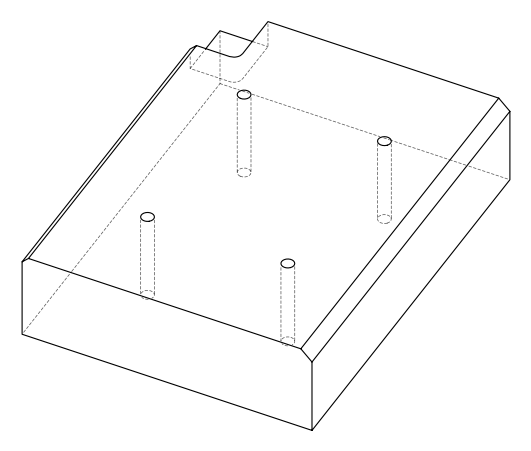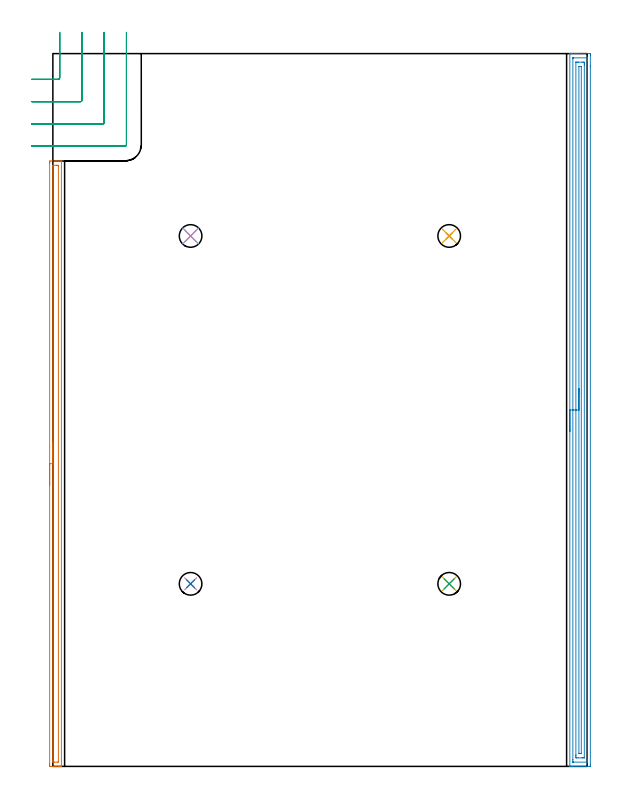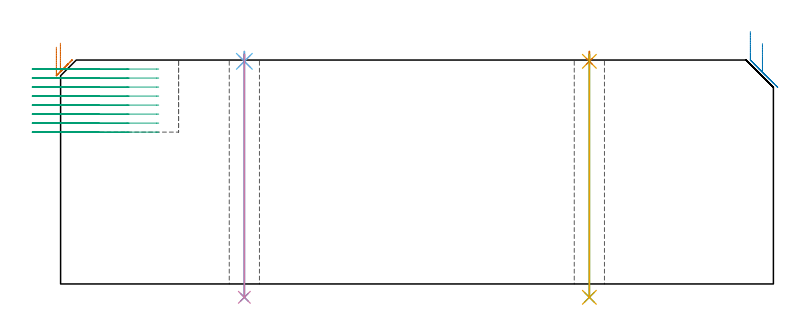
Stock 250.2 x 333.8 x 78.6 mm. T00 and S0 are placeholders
(PLAN: 11 operations, 3 tool changes, 22 min)
(1 AREA_MILL | FG_CHAMFER_SURFACE | UGT0205_001 | 4.73 min | 4345 mm3)
(2 AREA_MILL_1 | FG_CHAMFER_SURFACE_1 | UGT0205_001 | 10.88 min | 15383 mm3)
(3 MILL_CORNER_NOTCH_RECTANGULAR | CORNER_NOTCH_RECTANGULAR | UGT0201_131 | Follow Part, ap 3.475, ae 75% | 4.92 min | 52328 mm3)
(4 SPOT_DRILL | STEP1HOLE | NXT0321_9005460120000 | 0.03 min | 3 mm3)
(5 SPOT_DRILL_1 | STEP1HOLE_1 | NXT0321_9005460120000 | 0.03 min | 5 mm3)
(6 SPOT_DRILL_2 | STEP1HOLE_2 | NXT0321_9005460120000 | 0.03 min | 5 mm3)
(7 SPOT_DRILL_3 | STEP1HOLE_3 | NXT0321_9005460120000 | 0.03 min | 3 mm3)
(8 DRILL_THROUGH_HOLE_INTO_CENTER | STEP1HOLE | UGT0301_218 | 0.34 min | 6922 mm3)
(9 DRILL_THROUGH_HOLE_INTO_CENTER_1 | STEP1HOLE_1 | UGT0301_218 | 0.34 min | 6914 mm3)
(10 DRILL_THROUGH_HOLE_INTO_CENTER_2 | STEP1HOLE_2 | UGT0301_218 | 0.34 min | 6910 mm3)
(11 DRILL_THROUGH_HOLE_INTO_CENTER_3 | STEP1HOLE_3 | UGT0301_218 | 0.34 min | 6912 mm3)
(TOOL UGT0205_001 | Chamfer Mill 20 x 3 x 45 deg. | D20 FL50 Z2)
(TOOL UGT0201_131 | Carbide End Mill 13.9 | D13.9 FL30 Z4)
(TOOL NXT0321_9005460120000 | NC Spot Drill, 142deg, 12mm, Carbide, Uncoated | D12 PA142 FL30 Z2)
(TOOL UGT0301_218 | Twist Drill 10.6 mm | D10.6 PA118 FL86 Z2)
(OP 1 AREA_MILL)
G17 G21 G94 G90
T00 M6
G54
G17 G0 G90 X-1.5 Y131.75 S1061 M3
G43 Z88.6 H0
Z83.1
G94 G1 Y131.788 Z82.228 F250.
Y131.902 Z81.363
Y132.091 Z80.512
Y132.353 Z79.68
Y132.687 Z78.874
Y133.09 Z78.1
Y133.558 Z77.364
Y134.09 Z76.672
Y134.679 Z76.029
Y135.322 Z75.44
Y136.014 Z74.908
Y136.75 Z74.44
Y137.524 Z74.037
Y138.33 Z73.703
Y139.162 Z73.441
Y140.014 Z73.252
Y140.878 Z73.138
Y141.75 Z73.1
Y282.526
X-1.499 Y282.883 Z73.101
X-1.494 Y283.413 Z73.103
X-1.491 Y283.492 Z73.105
X-0.968 Y283.5 Z73.628
X0.806 Z75.401
X1.356 Z75.953
X1.694 Z76.29
X2.243 Z76.839
X2.581 Z77.176
X3.256 Z77.855
X3.595 Z78.195
X3.972 Z78.563
X3.999 Y283.49 Z78.59
X4. Y283.374 Z78.597
X3.999 Y283.33 Z78.599
X4. Y0.17 Z78.6
X3.997 Y0.01 Z78.588
X3.968 Y0.007 Z78.559
X3.595 Y0. Z78.195
X3.256 Z77.856
X2.581 Z77.176
X1.356 Z75.953
X0.806 Z75.401
X0.194 Z74.789
X-0.968 Y0.001 Z73.628
X-1.212 Y0.003 Z73.384
X-1.491 Y0.008 Z73.105
X-1.494 Y0.087 Z73.103
X-1.499 Y0.617 Z73.101
X-1.5 Y1.152 Z73.1
Y141.75
X-0.086 Z74.514
Y281.097
X-0.081 Y281.49 Z74.519
X0.407 Y281.499 Z75.007
X1.694 Y281.5 Z76.294
X2.182 Y281.499 Z76.782
X2.581 Y281.49 Z77.181
X2.584 Y281.097 Z77.184
X2.586 Y2.403 Z77.186
X2.581 Y2.01 Z77.181
X2.093 Y2.001 Z76.693
X0.806 Y2. Z75.406
X0.318 Y2.001 Z74.918
X-0.081 Y2.01 Z74.519
X-0.086 Y2.403 Z74.514
Y2.408
Y141.75
Y142.622 Z74.552
Y143.486 Z74.666
Y144.338 Z74.855
Y145.17 Z75.117
Y145.976 Z75.451
Y146.75 Z75.854
Y147.486 Z76.323
Y148.178 Z76.854
Y148.821 Z77.443
Y149.41 Z78.086
Y149.942 Z78.778
Y150.41 Z79.514
Y150.813 Z80.288
Y151.147 Z81.094
Y151.409 Z81.926
Y151.598 Z82.778
Y151.712 Z83.643
Y151.75 Z84.514
G0 Z88.6
M5
M2
(OP 2 AREA_MILL_1)
G17 G21 G94 G90
T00 M6
G54
G17 G0 G90 X242.1 Y156.9 S1061 M3
G43 Z88.6 H0
G94 G1 Y156.938 Z87.728 F250.
Y157.052 Z86.863
Y157.241 Z86.012
Y157.503 Z85.18
Y157.837 Z84.374
Y158.24 Z83.6
Y158.709 Z82.864
Y159.24 Z82.172
Y159.829 Z81.529
Y160.472 Z80.94
Y161.164 Z80.408
Y161.9 Z79.94
Y162.674 Z79.537
Y163.48 Z79.203
Y164.312 Z78.941
Y165.164 Z78.752
Y166.028 Z78.638
Y166.9 Z78.6
Y333.621
X242.102 Y333.79 Z78.588
X242.262 Y333.798 Z78.431
X242.428 Y333.8 Z78.272
X242.682 Z78.018
X243.387 Z77.308
X244.617 Z76.079
X245.143 Z75.551
X245.759 Z74.937
X251.292 Z69.406
X251.557 Y333.798 Z69.14
X251.692 Y333.79 Z69.006
X251.699 Y333.653 Z68.999
X251.7 Y333.174 Z69.
Y327.985
X251.699 Y0.626 Z69.001
X251.697 Y0.214 Z69.002
X251.692 Y0.01 Z69.005
X251.292 Y0. Z69.406
X245.143 Z75.551
X243.739 Z76.957
X243.387 Z77.308
X242.427 Z78.272
X242.262 Y0.002 Z78.431
X242.102 Y0.01 Z78.589
X242.1 Y0.179 Z78.6
Y166.9
X243.514 Z77.186
X243.515 Y331.386 Z77.185
X243.519 Y331.767 Z77.181
X243.521 Y331.783 Z77.179
X243.543 Y331.79 Z77.157
X243.614 Y331.796 Z77.086
X243.722 Y331.799 Z76.978
X250.007 Y331.8 Z70.693
X250.207 Y331.798 Z70.493
X250.241 Y331.795 Z70.459
X250.273 Y331.791 Z70.427
X250.279 Y331.748 Z70.421
X250.284 Y331.517 Z70.416
X250.285 Y331.386 Z70.415
X250.286 Y330.622 Z70.414
X250.285 Y2.414 Z70.415
X250.281 Y2.033 Z70.419
X250.28 Y2.017 Z70.42
X250.258 Y2.01 Z70.442
X250.186 Y2.004 Z70.514
X250.078 Y2.001 Z70.622
X243.793 Y2. Z76.907
X243.593 Y2.002 Z77.107
X243.559 Y2.005 Z77.141
X243.527 Y2.009 Z77.173
X243.521 Y2.052 Z77.179
X243.516 Y2.283 Z77.184
X243.515 Y2.414 Z77.185
X243.514 Y3.178 Z77.186
Y166.9
X244.928 Z75.772
X244.929 Y329.598 Z75.771
X244.93 Y329.707 Z75.77
X244.932 Y329.761 Z75.768
X244.935 Y329.782 Z75.765
X244.951 Y329.793 Z75.749
X245.143 Y329.796 Z75.557
X245.823 Y329.8 Z74.877
X246.022 Z74.678
X247.778 Z72.922
X248.459 Y329.799 Z72.241
X248.657 Y329.796 Z72.043
X248.849 Y329.79 Z71.851
X248.864 Y329.598 Z71.836
X248.868 Y329.383 Z71.832
X248.871 Y328.704 Z71.829
X248.872 Y328.485 Z71.828
X248.871 Y4.202 Z71.829
X248.87 Y4.093 Z71.83
X248.868 Y4.039 Z71.832
X248.865 Y4.018 Z71.835
X248.849 Y4.007 Z71.851
X248.657 Y4.004 Z72.043
X247.977 Y4. Z72.723
X247.778 Z72.922
X246.022 Z74.678
X245.341 Y4.001 Z75.359
X245.143 Y4.005 Z75.557
X244.951 Y4.01 Z75.749
X244.935 Y4.202 Z75.765
X244.932 Y4.417 Z75.768
X244.929 Y5.096 Z75.771
X244.928 Y5.315 Z75.772
Y166.9
X246.343 Z74.357
Y327.672
X246.345 Y327.741 Z74.355
X246.348 Y327.779 Z74.352
X246.35 Y327.79 Z74.35
X246.358 Y327.792 Z74.342
X246.466 Y327.797 Z74.234
X246.91 Y327.8 Z73.79
X247.334 Y327.793 Z73.366
X247.438 Y327.79 Z73.262
X247.451 Y327.784 Z73.249
X247.453 Y327.767 Z73.247
X247.456 Y327.732 Z73.244
X247.457 Y327.654 Z73.243
Y6.128
X247.456 Y6.059 Z73.244
X247.452 Y6.021 Z73.248
X247.45 Y6.01 Z73.25
X247.442 Y6.008 Z73.258
X247.334 Y6.003 Z73.366
X246.89 Y6. Z73.81
X246.466 Y6.007 Z74.234
X246.362 Y6.01 Z74.338
X246.349 Y6.016 Z74.351
X246.347 Y6.033 Z74.353
X246.344 Y6.068 Z74.356
X246.343 Y6.146 Z74.357
Y166.9
Y167.772 Z74.395
Y168.637 Z74.509
Y169.488 Z74.698
Y170.32 Z74.96
Y171.126 Z75.294
Y171.9 Z75.697
Y172.636 Z76.166
Y173.328 Z76.697
Y173.971 Z77.286
Y174.56 Z77.929
Y175.092 Z78.622
Y175.56 Z79.357
Y175.963 Z80.131
Y176.297 Z80.937
Y176.559 Z81.769
Y176.748 Z82.621
Y176.862 Z83.486
Y176.9 Z84.357
G0 Z88.6
M5
M2
(OP 3 MILL_CORNER_NOTCH_RECTANGULAR)
G17 G21 G94 G90
T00 M6
G54
G17 G0 G90 X-9.95 Y321.725 S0 M3
G43 Z88.6 H0
Z75.437
G94 G1 X-6.95 F250.
X2.484 F500.
G3 X3.175 Y322.416 R0.695
G1 Y340.75
Y343.75 F250.
G0 Z88.6
X-9.95 Y311.3
Z75.437
G1 X-6.95
X12.909 F500.
G3 X13.6 Y311.991 R0.695
G1 Y340.75
Y343.75 F250.
G0 Z88.6
X-9.95 Y300.875
Z75.437
G1 X-6.95
X23.334 F500.
G3 X24.025 Y301.566 R0.695
G1 Y340.75
Y343.75 F250.
G0 Z88.6
X-9.95 Y290.45
Z75.437
G1 X-6.95
X33.759 F500.
G3 X34.45 Y291.141 R0.695
G1 Y340.75
Y343.75 F250.
G0 Z88.6
X-9.95 Y321.725
Z72.275
G1 X-6.95
X2.484 F500.
G3 X3.175 Y322.416 R0.695
G1 Y340.75
Y343.75 F250.
G0 Z88.6
X-9.95 Y311.3
Z72.275
G1 X-6.95
X12.909 F500.
G3 X13.6 Y311.991 R0.695
G1 Y340.75
Y343.75 F250.
G0 Z88.6
X-9.95 Y300.875
Z72.275
G1 X-6.95
X23.334 F500.
G3 X24.025 Y301.566 R0.695
G1 Y340.75
Y343.75 F250.
G0 Z88.6
X-9.95 Y290.45
Z72.275
G1 X-6.95
X33.759 F500.
G3 X34.45 Y291.141 R0.695
G1 Y340.75
Y343.75 F250.
G0 Z88.6
X-9.95 Y321.725
Z69.112
G1 X-6.95
X2.484 F500.
G3 X3.175 Y322.416 R0.695
G1 Y340.75
Y343.75 F250.
G0 Z88.6
X-9.95 Y311.3
Z69.112
G1 X-6.95
X12.909 F500.
G3 X13.6 Y311.991 R0.695
G1 Y340.75
Y343.75 F250.
G0 Z88.6
X-9.95 Y300.875
Z69.112
G1 X-6.95
X23.334 F500.
G3 X24.025 Y301.566 R0.695
G1 Y340.75
Y343.75 F250.
G0 Z88.6
X-9.95 Y290.45
Z69.112
G1 X-6.95
X33.759 F500.
G3 X34.45 Y291.141 R0.695
G1 Y340.75
Y343.75 F250.
G0 Z88.6
X-9.95 Y321.725
Z65.95
G1 X-6.95
X2.484 F500.
G3 X3.175 Y322.416 R0.695
G1 Y340.75
Y343.75 F250.
G0 Z88.6
X-9.95 Y311.3
Z65.95
G1 X-6.95
X12.909 F500.
G3 X13.6 Y311.991 R0.695
G1 Y340.75
Y343.75 F250.
G0 Z88.6
X-9.95 Y300.875
Z65.95
G1 X-6.95
X23.334 F500.
G3 X24.025 Y301.566 R0.695
G1 Y340.75
Y343.75 F250.
G0 Z88.6
X-9.95 Y290.45
Z65.95
G1 X-6.95
X33.759 F500.
G3 X34.45 Y291.141 R0.695
G1 Y340.75
Y343.75 F250.
G0 Z88.6
X-9.95 Y321.725
Z62.787
G1 X-6.95
X2.484 F500.
G3 X3.175 Y322.416 R0.695
G1 Y340.75
Y343.75 F250.
G0 Z88.6
X-9.95 Y311.3
Z62.787
G1 X-6.95
X12.909 F500.
G3 X13.6 Y311.991 R0.695
G1 Y340.75
Y343.75 F250.
G0 Z88.6
X-9.95 Y300.875
Z62.787
G1 X-6.95
X23.334 F500.
G3 X24.025 Y301.566 R0.695
G1 Y340.75
Y343.75 F250.
G0 Z88.6
X-9.95 Y290.45
Z62.787
G1 X-6.95
X33.759 F500.
G3 X34.45 Y291.141 R0.695
G1 Y340.75
Y343.75 F250.
G0 Z88.6
X-9.95 Y321.725
Z59.625
G1 X-6.95
X2.484 F500.
G3 X3.175 Y322.416 R0.695
G1 Y340.75
Y343.75 F250.
G0 Z88.6
X-9.95 Y311.3
Z59.625
G1 X-6.95
X12.909 F500.
G3 X13.6 Y311.991 R0.695
G1 Y340.75
Y343.75 F250.
G0 Z88.6
X-9.95 Y300.875
Z59.625
G1 X-6.95
X23.334 F500.
G3 X24.025 Y301.566 R0.695
G1 Y340.75
Y343.75 F250.
G0 Z88.6
X-9.95 Y290.45
Z59.625
G1 X-6.95
X33.759 F500.
G3 X34.45 Y291.141 R0.695
G1 Y340.75
Y343.75 F250.
G0 Z88.6
X-9.95 Y321.725
Z56.462
G1 X-6.95
X2.484 F500.
G3 X3.175 Y322.416 R0.695
G1 Y340.75
Y343.75 F250.
G0 Z88.6
X-9.95 Y311.3
Z56.462
G1 X-6.95
X12.909 F500.
G3 X13.6 Y311.991 R0.695
G1 Y340.75
Y343.75 F250.
G0 Z88.6
X-9.95 Y300.875
Z56.462
G1 X-6.95
X23.334 F500.
G3 X24.025 Y301.566 R0.695
G1 Y340.75
Y343.75 F250.
G0 Z88.6
X-9.95 Y290.45
Z56.462
G1 X-6.95
X33.759 F500.
G3 X34.45 Y291.141 R0.695
G1 Y340.75
Y343.75 F250.
G0 Z88.6
X-9.95 Y321.725
Z53.3
G1 X-6.95
X2.484 F500.
G3 X3.175 Y322.416 R0.695
G1 Y340.75
Y343.75 F250.
G0 Z88.6
X-9.95 Y311.3
Z53.3
G1 X-6.95
X12.909 F500.
G3 X13.6 Y311.991 R0.695
G1 Y340.75
Y343.75 F250.
G0 Z88.6
X-9.95 Y300.875
Z53.3
G1 X-6.95
X23.334 F500.
G3 X24.025 Y301.566 R0.695
G1 Y340.75
Y343.75 F250.
G0 Z88.6
X-9.95 Y290.45
Z53.3
G1 X-6.95
X33.759 F500.
G3 X34.45 Y291.141 R0.695
G1 Y340.75
Y343.75 F250.
G0 Z88.6
M5
M2
(OP 4 SPOT_DRILL)
G17 G21 G94 G90
T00 M6
G54
G17 G0 G90 X64.5 Y85.5 S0 M3
G43 Z88.6 H0
G94 G81 G98 Z78.144 F250. R81.6
G80
M5
M2
(OP 5 SPOT_DRILL_1)
G17 G21 G94 G90
T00 M6
G54
G17 G0 G90 X185.6 Y85.5 S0 M3
G43 Z88.6 H0
G94 G81 G98 Z78.144 F250. R81.6
G80
M5
M2
(OP 6 SPOT_DRILL_2)
G17 G21 G94 G90
T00 M6
G54
G17 G0 G90 X64.5 Y248.4 S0 M3
G43 Z88.6 H0
G94 G81 G98 Z78.144 F250. R81.6
G80
M5
M2
(OP 7 SPOT_DRILL_3)
G17 G21 G94 G90
T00 M6
G54
G17 G0 G90 X185.6 Y248.4 S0 M3
G43 Z88.6 H0
G94 G81 G98 Z78.144 F250. R81.6
G80
M5
M2
(OP 8 DRILL_THROUGH_HOLE_INTO_CENTER)
G17 G21 G94 G90
T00 M6
G54
G17 G0 G90 X64.5 Y85.5 S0 M3
G43 Z88.6 H0
G94 G73 G98 Z-4.685 F250. Q10.411 R80.6
G80
M5
M2
(OP 9 DRILL_THROUGH_HOLE_INTO_CENTER_1)
G17 G21 G94 G90
T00 M6
G54
G17 G0 G90 X185.6 Y85.5 S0 M3
G43 Z88.6 H0
G94 G73 G98 Z-4.685 F250. Q10.411 R80.6
G80
M5
M2
(OP 10 DRILL_THROUGH_HOLE_INTO_CENTER_2)
G17 G21 G94 G90
T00 M6
G54
G17 G0 G90 X64.5 Y248.4 S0 M3
G43 Z88.6 H0
G94 G73 G98 Z-4.685 F250. Q10.411 R80.6
G80
M5
M2
(OP 11 DRILL_THROUGH_HOLE_INTO_CENTER_3)
G17 G21 G94 G90
T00 M6
G54
G17 G0 G90 X185.6 Y248.4 S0 M3
G43 Z88.6 H0
G94 G73 G98 Z-4.685 F250. Q10.411 R80.6
G80
M5
M2
